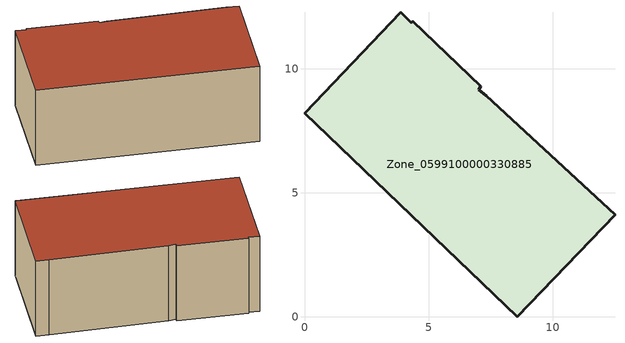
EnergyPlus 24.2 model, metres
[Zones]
Zone_0599100000330885
 floor ground (C_G): 7.1,9.28 7.02,9.16 7.33,8.91 12.01,4.6 12.51,4.12 8.58,0 0,8.2 3.88,12.27 4.3,11.86 4.36,11.9 z3.16
 wall outside (C_F): 8.58,0 12.51,4.12 12.01,4.6 7.33,8.91 7.02,9.16 7.1,9.28 4.36,11.9 4.3,11.86 3.88,12.27 0,8.2 8.58,0 z3.16:7.88
 roof outside (C_R): 7.33,8.91 7.02,9.16 7.1,9.28 4.36,11.9 4.3,11.86 3.88,12.27 0,8.2 8.58,0 12.51,4.12 12.01,4.6 z7.88
[BUILDING]
Pand.0599100000330885: North Axis=0; Terrain=City; Loads Convergence Tolerance Value=0.04; Temperature Convergence Tolerance Value=0.4; Solar Distribution=FullExterior; Maximum Number of Warmup Days=25; Minimum Number of Warmup Days=1
[Site:Location]
Rotterdam.The.Hague.AP_ZH_NLD Design_Conditions: Latitude=51.96; Longitude=4.45; Time Zone=1; Elevation=-4.5
[SITE:GROUNDTEMPERATURE:BUILDINGSURFACE]
18, 18, 18, 18, 18, 18, 18, 18, 18, 18, 18, 18
[MATERIAL] Thermal Absorptance=0.9; Solar Absorptance=0.7; Visible Absorptance=0.7
Name | Roughness | Thickness | Conductivity | Density | Specific Heat
G.TC.1975-1991 | MediumSmooth | 0.15 | 0.288461 | 540 | 1210
F.TC.1975-1991 | Rough | 0.3 | 0.230769 | 1920 | 840
R.TC.1975-1991 | MediumRough | 0.2 | 0.153846 | 1500 | 1000
[CONSTRUCTION]
C_G: G.TC.1975-1991
C_F: F.TC.1975-1991
C_R: R.TC.1975-1991
[ZONE]
Zone_0599100000330885: Type=1; Multiplier=1; Ceiling Height=Autocalculate; Volume=Autocalculate; Floor Area=autocalculate; Part of Total Floor Area=Yes
[ZONEINFILTRATION:DESIGNFLOWRATE]
Infil_Zone_0599100000330885: Zone or ZoneList or Space or SpaceList=Zone_0599100000330885; Schedule=AlwaysOn; Design Flow Rate Calculation Method=Flow/Area; Flow Rate per Floor Area=0.003; Constant Term Coefficient=1; Temperature Term Coefficient=0; Velocity Term Coefficient=0; Velocity Squared Term Coefficient=0
[HVACTEMPLATE:ZONE:IDEALLOADSAIRSYSTEM]
Zone_0599100000330885: Maximum Heating Supply Air Temperature=50; Minimum Cooling Supply Air Temperature=13; Maximum Heating Supply Air Humidity Ratio=0.0156; Minimum Cooling Supply Air Humidity Ratio=0.0077; Heating Limit=NoLimit; Cooling Limit=NoLimit; Dehumidification Control Type=ConstantSensibleHeatRatio; Cooling Sensible Heat Ratio=0.7; Dehumidification Setpoint=60; Humidification Control Type=None; Humidification Setpoint=30; Outdoor Air Method=None; Outdoor Air Flow Rate per Person=0.00944; Outdoor Air Flow Rate per Zone Floor Area=0; Outdoor Air Flow Rate per Zone=0; Demand Controlled Ventilation Type=None; Outdoor Air Economizer Type=NoEconomizer; Heat Recovery Type=None; Sensible Heat Recovery Effectiveness=0.7; Latent Heat Recovery Effectiveness=0.65
[ZONECONTROL:THERMOSTAT]
ThermostatControl_Zone_0599100000330885: Zone or ZoneList=Zone_0599100000330885; Control Type Schedule=DualSetpointControlType; Control 1=Thermostat_Zone_0599100000330885; Temperature Difference Between Cutout And Setpoint=0
[THERMOSTATSETPOINT:DUALSETPOINT]
Thermostat_Zone_0599100000330885: Heating Setpoint Temperature Schedule=HeatingSetpoint_Zone_0599100000330885; Cooling Setpoint Temperature Schedule=CoolingSetpoint_Zone_0599100000330885
[SCHEDULE:COMPACT]
HeatingSetpoint_Zone_0599100000330885: Through: 12/31, For: AllDays, Until: 24:00, 21
CoolingSetpoint_Zone_0599100000330885: Through: 12/31, For: AllDays, Until: 24:00, 24
DualSetpointControlType: Through: 12/31, For: AllDays, Until: 24:00, 4
AlwaysOn: Through: 12/31, For: AllDays, Until: 24:00, 1
